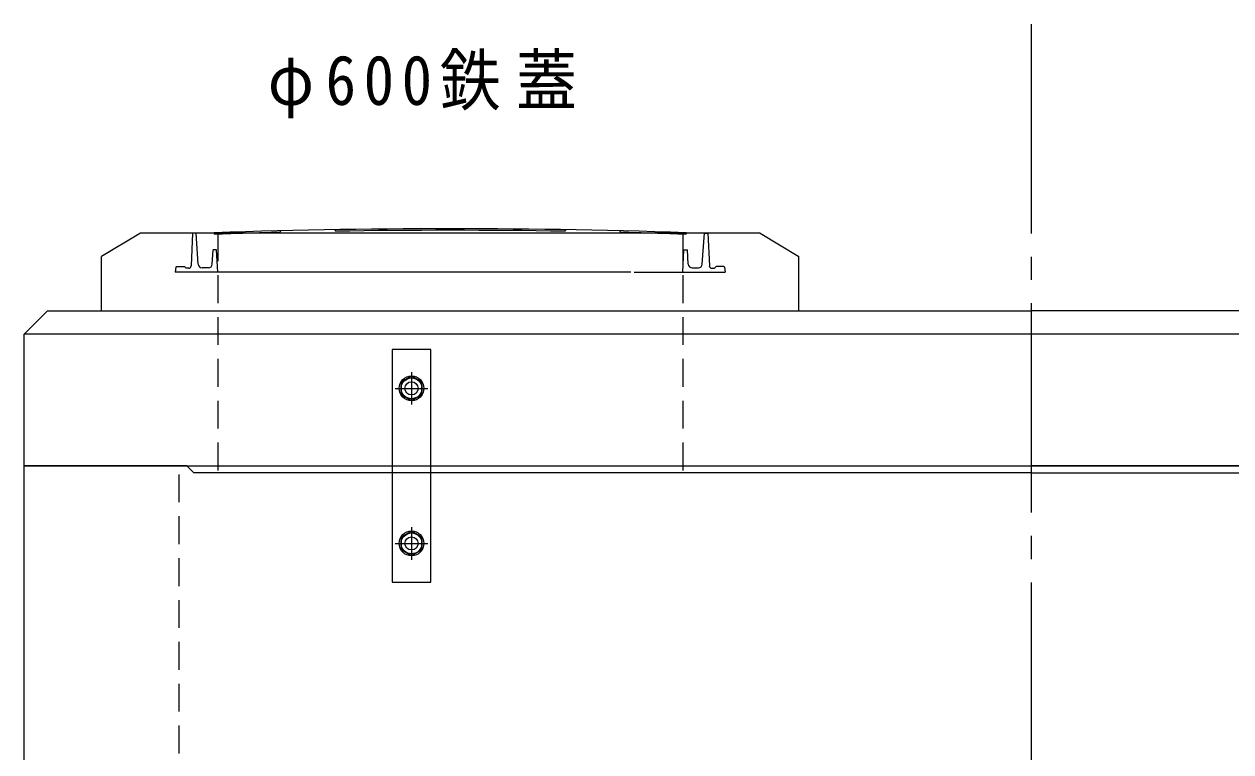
# Model space of a CAD drawing. Units: millimetres, scale not verified. Extents: x -5968 to 5968, y -4228 to 4228.
# Drawn here: x -4716 to -3158, y -1389 to -450 of the extents above; entities that cross this region are included whole.
import ezdxf

# ---------------------------------------------------------------- set-up
doc = ezdxf.new("R2010")
doc.units = ezdxf.units.MM
doc.header["$LTSCALE"] = 30
for name, pattern in [('CHAIN1', [8, 5, -1, 1, -1]), ('CHAIN2', [12, 9, -1, 1, -1]), ('DASHED1', [1.8, 1.2, -0.6])]:
    doc.linetypes.add(name, pattern=pattern)
doc.layers.add('0-1_製品図', color=4, linetype='Continuous', lineweight=9)
doc.layers.add('0-6_寸法', color=4, linetype='Continuous', lineweight=9)
doc.styles.add('ＭＳ ゴシック', font='')
doc.styles.get('ＭＳ ゴシック').set_extended_font_data('MS Gothic')

msp = doc.modelspace()

# ---------------------------------------------------------------- linework, layer by layer
at = {"layer": '0-1_製品図', "color": 7, "linetype": 'CHAIN2'}
msp.add_line((-3415.93, -450), (-3415.93, -2424.88), dxfattribs=at)
at = {"layer": '0-1_製品図', "color": 7, "linetype": 'DASHED1'}
for p, q in [((-4465.93, -719.77), (-4465.93, -1028.77)), ((-3865.93, -719.77), (-3865.93, -1028.77)), ((-4515.93, -1660.77), (-4515.93, -1019.77))]:
    msp.add_line(p, q, dxfattribs=at)
at = {"layer": '0-1_製品図', "color": 3}
for p, q in [((-4685.93, -819.77), (-3415.93, -819.77)), ((-2145.93, -819.77), (-3415.93, -819.77)), ((-4715.93, -1019.77), (-4715.93, -849.77)), ((-4715.93, -1669.77), (-4715.93, -1019.77)), ((-4505.93, -1019.77), (-3415.93, -1019.77)), ((-2325.93, -1019.77), (-3415.93, -1019.77)), ((-3415.93, -1028.77), (-4496.93, -1028.77)), ((-3415.93, -1028.77), (-2334.93, -1028.77))]:
    msp.add_line(p, q, dxfattribs=at)
at = {"layer": '0-1_製品図', "linetype": 'CHAIN1'}
for p, q in [((-4215.93, -898.77), (-4215.93, -940.77)), ((-4215.93, -900.13), (-4215.93, -939.4)), ((-4236.93, -919.77), (-4194.93, -919.77)), ((-4235.56, -919.77), (-4196.29, -919.77)), ((-4215.93, -1098.77), (-4215.93, -1140.77)), ((-4215.93, -1100.13), (-4215.93, -1139.4)), ((-4236.93, -1119.77), (-4194.93, -1119.77)), ((-4235.56, -1119.77), (-4196.29, -1119.77))]:
    msp.add_line(p, q, dxfattribs=at)
at = {"layer": '0-1_製品図', "color": 7}
for p, q in [((-4202.43, -911.97), (-4215.93, -904.18)), ((-4202.43, -927.56), (-4202.43, -911.97)), ((-4202.43, -1111.97), (-4215.93, -1104.18)), ((-4202.43, -1127.56), (-4202.43, -1111.97))]:
    msp.add_line(p, q, dxfattribs=at)
at = {"layer": '0-1_製品図', "color": 3}
for points in [[(-2115.93, -849.77), (-4715.93, -849.77), (-4685.93, -819.77)], [(-4496.93, -1028.77), (-4505.93, -1019.77), (-4715.93, -1019.77)], [(-4715.93, -1019.77), (-4643.71, -1019.77), (-2115.93, -1019.77)]]:
    msp.add_lwpolyline(points, dxfattribs=at)
at = {"layer": '0-1_製品図', "color": 7}
msp.add_lwpolyline([(-4190.93, -869.77), (-4240.93, -869.77), (-4240.93, -1169.77), (-4190.93, -1169.77)], close=True, dxfattribs=at)
for points in [[(-4215.93, -904.18), (-4229.43, -911.97), (-4229.43, -927.56), (-4215.93, -935.36), (-4202.43, -927.56)], [(-4215.93, -1104.18), (-4229.43, -1111.97), (-4229.43, -1127.56), (-4215.93, -1135.36), (-4202.43, -1127.56)]]:
    msp.add_lwpolyline(points, dxfattribs=at)
for centre, radius in [((-4215.93, -919.77), 16), ((-4215.93, -919.77), 16), ((-4215.93, -919.77), 13.5), ((-4215.93, -919.77), 8.5), ((-4215.93, -1119.77), 16), ((-4215.93, -1119.77), 16), ((-4215.93, -1119.77), 13.5), ((-4215.93, -1119.77), 8.5)]:
    msp.add_circle(centre, radius, dxfattribs=at)
at = {"layer": '0-6_寸法', "color": 3, "lineweight": 18}
for p, q in [((-4314.93, -715.06), (-4313.89, -717.11)), ((-4016.92, -715.06), (-4017.96, -717.11)), ((-4471.43, -719.08), (-4470.43, -721.05)), ((-4471.43, -719.08), (-4470.43, -721.05)), ((-4384.92, -716.49), (-4385.88, -718.59)), ((-4384.92, -716.49), (-4385.88, -718.59)), ((-3946.93, -716.49), (-3945.98, -718.59)), ((-3860.43, -719.08), (-3861.43, -721.05))]:
    msp.add_line(p, q, dxfattribs=at)
at = {"layer": '0-6_寸法', "color": 3}
for p, q in [((-4565.93, -719.77), (-4615.93, -749.77)), ((-3765.93, -719.77), (-4565.93, -719.77)), ((-3765.93, -719.77), (-3715.93, -749.77)), ((-4615.93, -819.77), (-4615.93, -749.77)), ((-3715.93, -819.77), (-3715.93, -749.77))]:
    msp.add_line(p, q, dxfattribs=at)
at = {"layer": '0-6_寸法'}
for p, q in [((-4491.24, -759.6), (-4493.93, -719.77)), ((-3840.61, -759.6), (-3837.93, -719.77)), ((-4473.12, -759.59), (-4471.93, -741.27)), ((-4467.43, -741.27), (-4471.93, -741.27)), ((-4465.93, -769.77), (-4467.43, -741.27)), ((-3865.93, -769.77), (-3864.43, -741.27)), ((-3864.43, -741.27), (-3859.93, -741.27)), ((-3858.73, -759.59), (-3859.93, -741.27)), ((-4519.06, -762.77), (-4508.93, -762.77)), ((-4508.93, -762.77), (-4506.93, -764.77)), ((-3822.93, -762.77), (-3824.93, -764.77)), ((-3812.79, -762.77), (-3822.93, -762.77)), ((-4520.05, -763.63), (-4520.93, -769.77)), ((-3932.65, -769.77), (-4520.93, -769.77)), ((-4503.31, -764.77), (-4506.93, -764.77)), ((-4478.11, -764.27), (-4486.25, -764.27)), ((-3928.46, -769.77), (-3810.93, -769.77)), ((-3853.74, -764.27), (-3845.6, -764.27)), ((-3828.54, -764.77), (-3824.93, -764.77)), ((-3811.8, -763.63), (-3810.93, -769.77))]:
    msp.add_line(p, q, dxfattribs=at)
for points in [[(-4493.93, -719.77), (-4498.45, -719.77), (-4500.32, -761.9)], [(-3837.93, -719.77), (-3833.41, -719.77), (-3831.53, -761.9)]]:
    msp.add_lwpolyline(points, dxfattribs=at)
at = {"layer": '0-6_寸法', "color": 3, "lineweight": 18}
for radius, start, end in [(9000, 87.93054, 92.06946), (8998, 89.05777, 90.94223), (8998, 91.4007, 91.9393), (8998, 91.4007, 91.9393), (8998, 88.0607, 88.5993)]:
    msp.add_arc((-4165.93, -9713.9), radius, start, end, dxfattribs=at)
at = {"layer": '0-6_寸法'}
for centre, radius, start, end in [((-4519.06, -763.77), 1, 90, 171.86945), ((-4503.31, -761.77), 3, 270, 357.45486), ((-4486.25, -759.27), 5, 183.8567, 270), ((-4478.11, -759.27), 5, 270, 356.26851), ((-3853.74, -759.27), 5, 183.73149, 270), ((-3845.6, -759.27), 5, 270, 356.1433), ((-3828.54, -761.77), 3, 182.54514, 270), ((-3812.79, -763.77), 1, 8.13055, 90)]:
    msp.add_arc(centre, radius, start, end, dxfattribs=at)

# ---------------------------------------------------------------- texts
at = {"layer": '0-6_寸法', "color": 7, "insert": (-4401.47, -571.63), "char_height": 64.15, "attachment_point": 7, "style": 'ＭＳ ゴシック'}
msp.add_mtext('\\T1.25;\\W0.9;φ600鉄蓋', dxfattribs=at)

doc.saveas('drawing.dxf')
